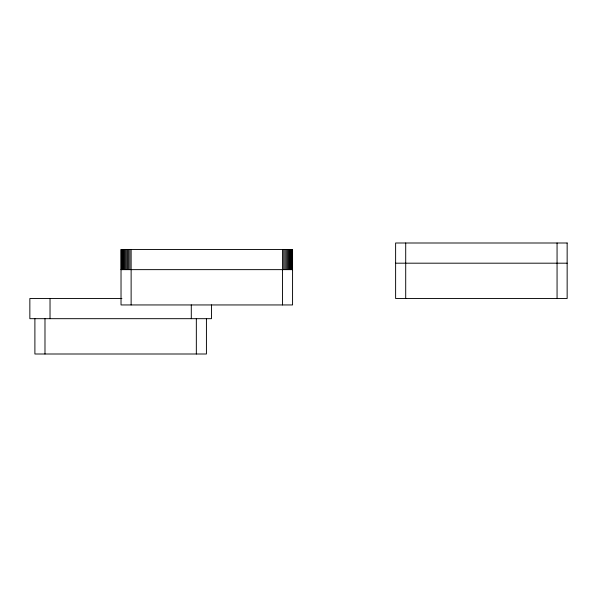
<?xml version="1.0" encoding="UTF-8"?>
<svg xmlns="http://www.w3.org/2000/svg" width="597" height="597" viewBox="0 0 597 597"><rect width="100%" height="100%" fill="white"/><g stroke="black" fill="none" stroke-linecap="round" stroke-linejoin="round"><path stroke-width="0.9" d="M395.617 263.187L567.15 263.187M121.027 269.635L292.567 269.635M121.907 298.5L29.85 298.5L29.85 318.679L211.472 318.679L211.472 304.918M557.061 243.001L557.061 298.5M405.706 243.001L405.706 298.5M292.358 249.456L292.358 269.635M292.008 249.456L292.008 269.635M291.523 249.456L291.523 269.635M290.903 249.456L290.903 269.635M290.157 249.456L290.157 269.635M289.306 249.456L289.306 269.635M288.344 249.456L288.344 269.635M287.299 249.456L287.299 269.635M286.172 249.456L286.172 269.635M284.978 249.456L284.978 269.635M283.747 249.456L283.747 269.635M282.478 249.456L282.478 304.948M206.428 318.679L206.428 353.999L34.895 353.999L34.895 318.679M196.338 318.679L196.338 353.999M191.294 304.918L191.294 318.679M131.124 249.456L131.124 304.948M129.855 249.456L129.855 269.635M128.616 249.456L128.616 269.635M127.43 249.456L127.43 269.635M126.303 249.456L126.303 269.635M125.251 249.456L125.251 269.635M124.295 249.456L124.295 269.635M123.437 249.456L123.437 269.635M122.691 249.456L122.691 269.635M122.079 249.456L122.079 269.635M121.587 249.456L121.587 269.635M121.236 249.456L121.236 269.635M50.029 298.5L50.029 318.679M44.984 318.679L44.984 353.999M567.15 243.001L395.617 243.001L395.617 298.5L567.15 298.5L567.15 243.001M292.567 249.456L121.027 249.456L121.027 304.948L292.567 304.948L292.567 249.456"/></g></svg>
